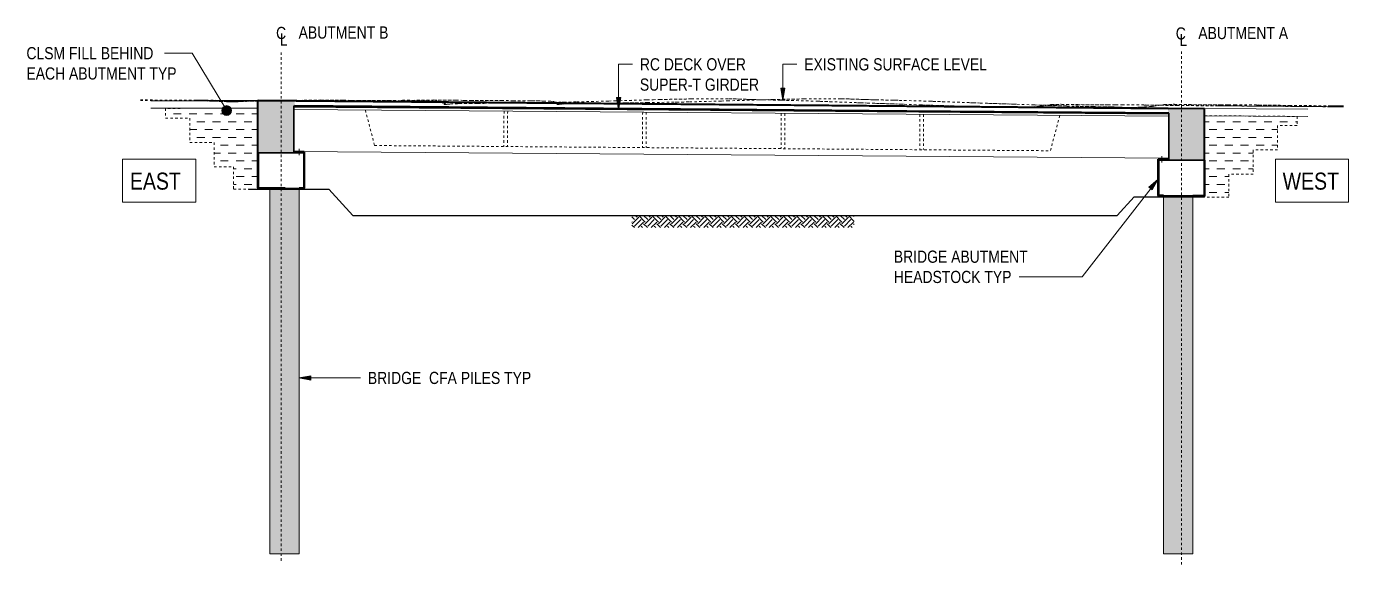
# Model space of a CAD drawing. Header units: metres. Extents: x -1160 to -900, y 3 to 561.
# Drawn here: x -954.5 to -900.1, y 3 to 25.1 of the extents above; entities that cross this region are included whole.
import ezdxf

# ---------------------------------------------------------------- set-up
doc = ezdxf.new("R2010")
doc.units = ezdxf.units.M
for name, pattern in [('Dash - Tight', [0.0045, 0.003, -0.0015]), ('JacobsCenter', [0.015, 0.009, -0.0015, 0.003, -0.0015]), ('JacobsDash', [0.0045, 0.003, -0.0015])]:
    doc.linetypes.add(name, pattern=pattern)
for name, color, linetype, lineweight in [('A-ANNO-NOTE', 7, 'Continuous', 9), ('A-DETL', 7, 'Continuous', 13), ('A-DETL-GENF', 7, 'Continuous', 9), ('A-FLOR', 7, 'Continuous', 40), ('G-ANNO-TEXT', 7, 'Continuous', 9), ('S-BEAM', 7, 'Continuous', 40)]:
    doc.layers.add(name, color=color, linetype=linetype, lineweight=lineweight)
doc.styles.add('Arial Narrow', font='ARIALN.TTF', dxfattribs={"height": 0.5})
doc.styles.add('Arial Narrow_2', font='ARIALN.TTF', dxfattribs={"height": 0.7})
pattern_1 = [(0, (-925.52495, 10.849), (0.32258, 0.32258), [0.32258, -0.32258])]

# ---------------------------------------------------------------- blocks, each defined once
blk = doc.blocks.new('T2DPAA-T2D-PWA-SU-M3D-000101_dwg-40820706-DRG-2873033 - SECTION-STAGE 5')
at = {"color": 9, "linetype": 'Dash - Tight', "lineweight": 18, "true_color": 0xc0c0c0}
for p, q in [((-349.786, 22.044), (-348.498, 22.037)), ((-349.786, 22.042), (-347.745, 22.03)), ((-348.498, 22.037), (-347.111, 22.026)), ((-348.498, 22.037), (-347.745, 22.03)), ((-347.745, 22.03), (-346.835, 22.023)), ((-347.111, 22.026), (-346.841, 22.024)), ((-346.841, 22.024), (-346.815, 22.023)), ((-346.841, 22.024), (-346.835, 22.023)), ((-346.835, 22.023), (-346.746, 22.02)), ((-346.815, 22.023), (-346.679, 22.018)), ((-346.746, 22.02), (-346.231, 21.996)), ((-346.746, 22.02), (-346.679, 22.018)), ((-346.679, 22.018), (-346.177, 21.995)), ((-346.231, 21.996), (-346.116, 21.987)), ((-346.231, 21.996), (-346.177, 21.995)), ((-346.177, 21.995), (-346.065, 21.986)), ((-346.116, 21.987), (-345.95, 21.994)), ((-346.116, 21.987), (-346.049, 21.984)), ((-346.065, 21.986), (-346.049, 21.984)), ((-346.049, 21.984), (-345.888, 21.991)), ((-345.95, 21.994), (-345.483, 22.012)), ((-345.95, 21.994), (-345.863, 21.993)), ((-345.888, 21.991), (-345.863, 21.993)), ((-345.863, 21.993), (-345.416, 22.01)), ((-345.483, 22.012), (-344.95, 22.024)), ((-345.483, 22.012), (-345.416, 22.01)), ((-345.416, 22.01), (-344.95, 22.02)), ((-344.749, 22.028), (-344.386, 22.036)), ((-344.566, 22.028), (-344.366, 22.032)), ((-344.386, 22.036), (-344.007, 22.036)), ((-344.386, 22.036), (-344.366, 22.032)), ((-344.366, 22.032), (-344.003, 22.033)), ((-344.007, 22.036), (-343.748, 22.038)), ((-344.003, 22.033), (-344.007, 22.036)), ((-344.003, 22.033), (-343.756, 22.035)), ((-343.748, 22.038), (-343.756, 22.035)), ((-343.742, 22.037), (-343.756, 22.035)), ((-343.748, 22.038), (-343.646, 22.057)), ((-343.742, 22.037), (-343.645, 22.055)), ((-343.646, 22.057), (-343.235, 22.052)), ((-343.645, 22.055), (-343.646, 22.057)), ((-343.645, 22.055), (-343.256, 22.05)), ((-343.256, 22.05), (-342.446, 22.063)), ((-343.256, 22.05), (-343.235, 22.052)), ((-343.235, 22.052), (-342.381, 22.066)), ((-342.446, 22.063), (-342.335, 22.065)), ((-342.381, 22.066), (-341.436, 22.064)), ((-342.381, 22.066), (-342.335, 22.065)), ((-342.335, 22.065), (-341.444, 22.064)), ((-341.444, 22.064), (-341.132, 22.051)), ((-341.444, 22.064), (-341.436, 22.064)), ((-341.436, 22.064), (-341.106, 22.05)), ((-341.132, 22.051), (-341.088, 22.049)), ((-341.106, 22.05), (-340.85, 22.052)), ((-341.106, 22.05), (-341.088, 22.049)), ((-341.088, 22.049), (-340.842, 22.05)), ((-340.85, 22.052), (-339.584, 22.041)), ((-340.85, 22.052), (-340.813, 22.05)), ((-340.842, 22.05), (-340.813, 22.05)), ((-340.813, 22.05), (-339.602, 22.04)), ((-339.584, 22.041), (-339.602, 22.04)), ((-339.578, 22.04), (-339.602, 22.04)), ((-339.584, 22.041), (-339.384, 22.04)), ((-339.578, 22.04), (-339.387, 22.039)), ((-339.387, 22.039), (-339.384, 22.04)), ((-339.387, 22.039), (-339.124, 22.038)), ((-339.384, 22.04), (-339.107, 22.038)), ((-339.124, 22.038), (-339.091, 22.037)), ((-339.107, 22.038), (-338.37, 22.033)), ((-339.107, 22.038), (-339.091, 22.037)), ((-339.091, 22.037), (-338.4, 22.032)), ((-338.4, 22.032), (-338.301, 22.031)), ((-338.37, 22.033), (-337.845, 22.024)), ((-338.37, 22.033), (-338.301, 22.031)), ((-338.301, 22.031), (-337.856, 22.024)), ((-337.856, 22.024), (-337.607, 22.024)), ((-337.856, 22.024), (-337.845, 22.024)), ((-337.845, 22.024), (-337.551, 22.024)), ((-337.607, 22.024), (-337.543, 22.024)), ((-337.551, 22.024), (-337.347, 21.983)), ((-337.551, 22.024), (-337.543, 22.024)), ((-337.543, 22.024), (-337.432, 22.001)), ((-337.432, 22.001), (-337.426, 21.997)), ((-337.432, 22.001), (-337.347, 21.983)), ((-337.426, 21.997), (-337.3, 21.901)), ((-337.347, 21.983), (-337.336, 21.974)), ((-337.336, 21.974), (-337.283, 21.935)), ((-337.336, 21.974), (-337.3, 21.901)), ((-337.3, 21.901), (-337.291, 21.894)), ((-337.291, 21.894), (-337.283, 21.935)), ((-337.291, 21.894), (-337.276, 21.885)), ((-337.283, 21.935), (-337.2, 21.885)), ((-337.166, 21.892), (-337.276, 21.885)), ((-337.2, 21.885), (-337.276, 21.885)), ((-337.2, 21.885), (-337.039, 21.896)), ((-337.166, 21.892), (-337.036, 21.901)), ((-337.039, 21.896), (-336.741, 21.915)), ((-337.036, 21.901), (-337.039, 21.896)), ((-337.036, 21.901), (-336.794, 21.916)), ((-336.794, 21.916), (-336.743, 21.92)), ((-336.743, 21.92), (-336.668, 21.92)), ((-336.743, 21.92), (-336.697, 21.919)), ((-336.741, 21.915), (-336.697, 21.919)), ((-336.741, 21.915), (-336.702, 21.917)), ((-336.702, 21.917), (-336.68, 21.919)), ((-336.697, 21.919), (-336.702, 21.917)), ((-336.697, 21.919), (-336.668, 21.92)), ((-336.697, 21.919), (-336.68, 21.919)), ((-336.68, 21.919), (-336.252, 21.926)), ((-336.668, 21.92), (-336.225, 21.927)), ((-336.252, 21.926), (-335.916, 21.927)), ((-336.252, 21.926), (-336.225, 21.927)), ((-336.225, 21.927), (-335.9, 21.928)), ((-335.916, 21.927), (-335.661, 21.928)), ((-335.916, 21.927), (-335.9, 21.928)), ((-335.9, 21.928), (-335.652, 21.929)), ((-335.661, 21.928), (-335.38, 21.935)), ((-335.661, 21.928), (-335.652, 21.929)), ((-335.652, 21.929), (-335.38, 21.936)), ((-335.38, 21.936), (-334.506, 21.945)), ((-335.38, 21.935), (-334.479, 21.944)), ((-335.38, 21.936), (-335.38, 21.935)), ((-334.506, 21.945), (-334.435, 21.945)), ((-334.479, 21.944), (-333.58, 21.958)), ((-334.479, 21.944), (-334.435, 21.945)), ((-334.435, 21.945), (-333.58, 21.958)), ((-333.58, 21.958), (-332.438, 21.979)), ((-333.58, 21.958), (-332.38, 21.979)), ((-333.58, 21.958), (-333.58, 21.958)), ((-332.37, 21.98), (-332.438, 21.979)), ((-332.38, 21.979), (-332.438, 21.979)), ((-332.38, 21.979), (-331.846, 21.987)), ((-332.37, 21.98), (-331.846, 21.987)), ((-331.846, 21.987), (-330.532, 22.023)), ((-331.846, 21.987), (-330.558, 22.022)), ((-331.846, 21.987), (-331.846, 21.987)), ((-330.527, 22.023), (-330.558, 22.022)), ((-330.532, 22.023), (-330.558, 22.022)), ((-330.532, 22.023), (-330.284, 22.03)), ((-330.527, 22.023), (-330.284, 22.031)), ((-330.284, 22.03), (-328.957, 22.072)), ((-330.284, 22.031), (-328.984, 22.071)), ((-330.284, 22.031), (-330.284, 22.03)), ((-328.952, 22.072), (-328.984, 22.071)), ((-328.957, 22.072), (-328.984, 22.071)), ((-328.957, 22.072), (-328.707, 22.079)), ((-328.952, 22.072), (-328.707, 22.079)), ((-328.707, 22.079), (-328.45, 22.085)), ((-328.707, 22.079), (-328.445, 22.084)), ((-328.707, 22.079), (-328.707, 22.079)), ((-328.45, 22.085), (-328.417, 22.085)), ((-328.445, 22.084), (-327.129, 22.111)), ((-328.445, 22.084), (-328.417, 22.085)), ((-328.417, 22.085), (-327.129, 22.112)), ((-327.129, 22.112), (-325.607, 22.111)), ((-327.129, 22.112), (-327.129, 22.111)), ((-327.129, 22.111), (-325.574, 22.111)), ((-325.569, 22.111), (-325.607, 22.111)), ((-325.574, 22.111), (-325.607, 22.111)), ((-325.574, 22.111), (-325.424, 22.11)), ((-325.569, 22.111), (-325.423, 22.11)), ((-325.424, 22.11), (-325.41, 22.11)), ((-325.423, 22.11), (-325.424, 22.11)), ((-325.423, 22.11), (-325.409, 22.11)), ((-325.41, 22.11), (-325.371, 22.109)), ((-325.41, 22.11), (-325.405, 22.11)), ((-325.409, 22.11), (-325.405, 22.11)), ((-325.405, 22.11), (-325.368, 22.109)), ((-325.371, 22.109), (-325.312, 22.108)), ((-325.371, 22.109), (-325.358, 22.109)), ((-325.368, 22.109), (-325.358, 22.109)), ((-325.358, 22.109), (-325.301, 22.109)), ((-325.312, 22.108), (-325.206, 22.106)), ((-325.312, 22.108), (-325.285, 22.108)), ((-325.301, 22.109), (-325.285, 22.108)), ((-325.285, 22.108), (-325.184, 22.106)), ((-325.206, 22.106), (-324.984, 22.098)), ((-325.206, 22.106), (-325.155, 22.105)), ((-325.184, 22.106), (-325.155, 22.105)), ((-325.155, 22.105), (-324.949, 22.098)), ((-324.984, 22.098), (-324.159, 22.071)), ((-324.984, 22.098), (-324.882, 22.096)), ((-324.949, 22.098), (-324.882, 22.096)), ((-324.882, 22.096), (-324.183, 22.073)), ((-324.183, 22.073), (-323.518, 22.06)), ((-324.183, 22.073), (-324.159, 22.071)), ((-324.159, 22.071), (-323.373, 22.056)), ((-323.518, 22.06), (-323.401, 22.057)), ((-323.518, 22.06), (-323.373, 22.056)), ((-323.401, 22.057), (-323.214, 22.052)), ((-323.373, 22.056), (-323.235, 22.053)), ((-323.235, 22.053), (-323.021, 22.047)), ((-323.235, 22.053), (-323.214, 22.052)), ((-323.214, 22.052), (-323.021, 22.047)), ((-323.021, 22.047), (-321.967, 22.015)), ((-323.021, 22.047), (-321.857, 22.012)), ((-323.021, 22.047), (-323.021, 22.047)), ((-321.967, 22.015), (-321.823, 22.011)), ((-321.857, 22.012), (-321.438, 21.997)), ((-321.857, 22.012), (-321.823, 22.011)), ((-321.823, 22.011), (-321.437, 21.997)), ((-321.438, 21.997), (-320.199, 21.951)), ((-321.437, 21.997), (-321.438, 21.997)), ((-321.437, 21.997), (-320.299, 21.956)), ((-320.299, 21.956), (-320.162, 21.951)), ((-320.199, 21.951), (-319.894, 21.94)), ((-320.199, 21.951), (-320.162, 21.951)), ((-320.162, 21.951), (-319.894, 21.94)), ((-319.894, 21.94), (-319.626, 21.932)), ((-319.894, 21.94), (-319.589, 21.93)), ((-319.894, 21.94), (-319.894, 21.94)), ((-319.511, 21.928), (-319.626, 21.932)), ((-319.589, 21.93), (-319.626, 21.932)), ((-319.589, 21.93), (-318.382, 21.891)), ((-319.511, 21.928), (-318.382, 21.891)), ((-318.382, 21.891), (-317.745, 21.865)), ((-318.382, 21.891), (-317.701, 21.863)), ((-318.382, 21.891), (-318.382, 21.891)), ((-317.634, 21.862), (-317.745, 21.865)), ((-317.701, 21.863), (-317.745, 21.865)), ((-317.701, 21.863), (-316.329, 21.819)), ((-317.634, 21.862), (-316.329, 21.82)), ((-316.329, 21.82), (-315.962, 21.808)), ((-316.329, 21.82), (-316.329, 21.819)), ((-316.329, 21.819), (-315.943, 21.806)), ((-315.962, 21.808), (-315.778, 21.807)), ((-315.962, 21.808), (-315.943, 21.806)), ((-315.943, 21.806), (-315.749, 21.805)), ((-315.778, 21.807), (-315.559, 21.799)), ((-315.778, 21.807), (-315.749, 21.805)), ((-315.749, 21.805), (-315.519, 21.797)), ((-315.559, 21.799), (-315.267, 21.794)), ((-315.559, 21.799), (-315.519, 21.797)), ((-315.519, 21.797), (-315.212, 21.792)), ((-315.267, 21.794), (-314.836, 21.788)), ((-315.267, 21.794), (-315.212, 21.792)), ((-315.212, 21.792), (-314.76, 21.785)), ((-314.836, 21.788), (-314.634, 21.784)), ((-314.836, 21.788), (-314.76, 21.785)), ((-314.76, 21.785), (-314.547, 21.781)), ((-314.634, 21.784), (-314.516, 21.781)), ((-314.492, 21.782), (-314.547, 21.781)), ((-314.547, 21.781), (-314.516, 21.781)), ((-314.516, 21.781), (-314.469, 21.782)), ((-314.492, 21.782), (-314.433, 21.783)), ((-314.412, 21.778), (-314.492, 21.782)), ((-314.433, 21.783), (-314.469, 21.782)), ((-314.433, 21.783), (-314.387, 21.78)), ((-314.412, 21.778), (-314.387, 21.78)), ((-314.412, 21.778), (-314.295, 21.769)), ((-314.387, 21.78), (-314.318, 21.775)), ((-314.318, 21.775), (-314.231, 21.769)), ((-314.295, 21.769), (-314.221, 21.769)), ((-314.295, 21.769), (-314.231, 21.769)), ((-314.231, 21.769), (-314.215, 21.769)), ((-314.221, 21.769), (-314.161, 21.766)), ((-314.221, 21.769), (-314.215, 21.769)), ((-314.215, 21.769), (-314.201, 21.768)), ((-314.201, 21.768), (-314.159, 21.768)), ((-314.201, 21.768), (-314.161, 21.766)), ((-314.161, 21.766), (-313.978, 21.763)), ((-314.159, 21.768), (-313.968, 21.764)), ((-313.978, 21.763), (-313.968, 21.764)), ((-313.978, 21.763), (-313.758, 21.751)), ((-313.968, 21.764), (-313.789, 21.754)), ((-313.688, 21.749), (-313.789, 21.754)), ((-313.632, 21.752), (-313.758, 21.751)), ((-313.688, 21.749), (-313.758, 21.751)), ((-313.609, 21.75), (-313.688, 21.749)), ((-313.632, 21.752), (-313.629, 21.752)), ((-313.632, 21.752), (-313.622, 21.752)), ((-313.629, 21.752), (-313.622, 21.752)), ((-313.622, 21.752), (-313.629, 21.752)), ((-313.622, 21.752), (-313.618, 21.753)), ((-313.622, 21.752), (-313.618, 21.753)), ((-313.622, 21.752), (-313.604, 21.75)), ((-313.622, 21.752), (-313.622, 21.752)), ((-313.622, 21.752), (-313.553, 21.752)), ((-313.618, 21.753), (-313.258, 21.776)), ((-313.609, 21.75), (-313.604, 21.75)), ((-313.604, 21.75), (-313.553, 21.752)), ((-313.553, 21.752), (-313.545, 21.752)), ((-313.545, 21.752), (-313.26, 21.77)), ((-313.26, 21.77), (-313.157, 21.778)), ((-313.26, 21.77), (-313.258, 21.776)), ((-313.258, 21.776), (-313.127, 21.785)), ((-313.157, 21.778), (-312.978, 21.791)), ((-313.157, 21.778), (-313.127, 21.785)), ((-313.127, 21.785), (-312.9, 21.801)), ((-312.9, 21.801), (-312.978, 21.791)), ((-312.903, 21.796), (-312.978, 21.791)), ((-312.903, 21.796), (-312.78, 21.804)), ((-312.9, 21.801), (-312.761, 21.811)), ((-312.78, 21.804), (-312.563, 21.843)), ((-312.78, 21.804), (-312.761, 21.811)), ((-312.761, 21.811), (-312.517, 21.854)), ((-312.563, 21.843), (-312.517, 21.854)), ((-312.563, 21.843), (-312.539, 21.848)), ((-312.539, 21.848), (-312.483, 21.859)), ((-312.517, 21.854), (-312.49, 21.86)), ((-312.49, 21.86), (-312.36, 21.878)), ((-312.49, 21.86), (-312.483, 21.859)), ((-312.483, 21.859), (-312.363, 21.876)), ((-312.363, 21.876), (-312.36, 21.878)), ((-312.363, 21.876), (-312.362, 21.876)), ((-312.362, 21.876), (-312.336, 21.876)), ((-312.36, 21.878), (-312.359, 21.878)), ((-312.359, 21.878), (-312.358, 21.878)), ((-312.359, 21.878), (-312.336, 21.876)), ((-312.358, 21.878), (-311.926, 21.889)), ((-312.358, 21.878), (-312.309, 21.876)), ((-312.336, 21.876), (-312.334, 21.876)), ((-312.334, 21.876), (-312.309, 21.876)), ((-312.309, 21.876), (-311.902, 21.887)), ((-311.926, 21.889), (-311.328, 21.875)), ((-311.926, 21.889), (-311.902, 21.887)), ((-311.902, 21.887), (-311.34, 21.873)), ((-311.34, 21.873), (-311.268, 21.872)), ((-311.328, 21.875), (-309.957, 21.87)), ((-311.328, 21.875), (-311.268, 21.872)), ((-311.268, 21.872), (-309.993, 21.867)), ((-309.957, 21.87), (-309.993, 21.867)), ((-309.961, 21.867), (-309.993, 21.867)), ((-309.718, 21.87), (-309.961, 21.867)), ((-309.696, 21.873), (-309.957, 21.87)), ((-309.696, 21.873), (-309.718, 21.87)), ((-309.689, 21.87), (-309.718, 21.87)), ((-309.696, 21.873), (-309.428, 21.871)), ((-309.689, 21.87), (-309.434, 21.868)), ((-309.434, 21.868), (-309.428, 21.871)), ((-309.434, 21.868), (-308.519, 21.86)), ((-309.428, 21.871), (-308.464, 21.862)), ((-308.519, 21.86), (-308.413, 21.859)), ((-308.464, 21.862), (-307.171, 21.84)), ((-308.464, 21.862), (-308.413, 21.859)), ((-308.413, 21.859), (-307.187, 21.838)), ((-307.187, 21.838), (-307.171, 21.84)), ((-307.187, 21.838), (-305.498, 21.827)), ((-307.171, 21.84), (-305.391, 21.828)), ((-305.498, 21.827), (-305.302, 21.825)), ((-305.391, 21.828), (-301.877, 21.801)), ((-305.391, 21.828), (-305.302, 21.825)), ((-305.302, 21.825), (-301.968, 21.799)), ((-301.968, 21.799), (-301.877, 21.801)), ((-301.968, 21.799), (-300.33, 21.783)), ((-301.877, 21.801), (-300.33, 21.785))]:
    blk.add_line(p, q, dxfattribs=at)
blk = doc.blocks.new('T2DPAA-T2D-PWA-SU-M3D-000100_SurveySurface_rvt-3-DRG-2873033 - SECTION-STAGE 5')
at = {"color": 9, "linetype": 'Dash - Tight', "lineweight": 18, "true_color": 0xc0c0c0}
blk.add_blockref('T2DPAA-T2D-PWA-SU-M3D-000101_dwg-40820706-DRG-2873033 - SECTION-STAGE 5', (0, 0), dxfattribs=at)
blk = doc.blocks.new('T2DPAA-T2D-PWA-SU-M3D-000101_dwg-V2-DRG-2873033 - SECTION-STAGE 5')
at = {"color": 9, "linetype": 'Dash - Tight', "lineweight": 18, "true_color": 0xc0c0c0}
for p, q in [((-349.786, 22.069), (-347.493, 22.057)), ((-349.786, 22.068), (-343.115, 22.03)), ((-349.786, 22.068), (-347.493, 22.057)), ((-347.493, 22.057), (-343.869, 22.037)), ((-343.869, 22.037), (-342.474, 22.026)), ((-343.869, 22.037), (-343.115, 22.03)), ((-343.115, 22.03), (-342.2, 22.023)), ((-342.474, 22.026), (-342.206, 22.024)), ((-342.206, 22.024), (-342.18, 22.023)), ((-342.206, 22.024), (-342.2, 22.023)), ((-342.2, 22.023), (-342.11, 22.02)), ((-342.18, 22.023), (-342.043, 22.018)), ((-342.11, 22.02), (-341.595, 21.996)), ((-342.11, 22.02), (-342.043, 22.018)), ((-342.043, 22.018), (-341.541, 21.995)), ((-341.595, 21.996), (-341.481, 21.987)), ((-341.595, 21.996), (-341.541, 21.995)), ((-341.541, 21.995), (-341.43, 21.986)), ((-341.481, 21.987), (-341.315, 21.994)), ((-341.481, 21.987), (-341.413, 21.984)), ((-341.43, 21.986), (-341.413, 21.984)), ((-341.413, 21.984), (-341.253, 21.991)), ((-341.315, 21.994), (-340.847, 22.012)), ((-341.315, 21.994), (-341.227, 21.993)), ((-341.253, 21.991), (-341.227, 21.993)), ((-341.227, 21.993), (-340.78, 22.01)), ((-340.847, 22.012), (-339.751, 22.036)), ((-340.847, 22.012), (-340.78, 22.01)), ((-340.78, 22.01), (-339.731, 22.032)), ((-339.751, 22.036), (-339.372, 22.036)), ((-339.751, 22.036), (-339.731, 22.032)), ((-339.731, 22.032), (-339.368, 22.033)), ((-339.372, 22.036), (-339.113, 22.038)), ((-339.368, 22.033), (-339.372, 22.036)), ((-339.368, 22.033), (-339.121, 22.035)), ((-339.113, 22.038), (-339.121, 22.035)), ((-339.107, 22.037), (-339.121, 22.035)), ((-339.113, 22.038), (-339.011, 22.057)), ((-339.107, 22.037), (-339.01, 22.055)), ((-339.011, 22.057), (-338.6, 22.052)), ((-339.01, 22.055), (-339.011, 22.057)), ((-339.01, 22.055), (-338.621, 22.05)), ((-338.621, 22.05), (-337.811, 22.063)), ((-338.621, 22.05), (-338.6, 22.052)), ((-338.6, 22.052), (-337.745, 22.066)), ((-337.811, 22.063), (-337.7, 22.065)), ((-337.745, 22.066), (-336.801, 22.064)), ((-337.745, 22.066), (-337.7, 22.065)), ((-337.7, 22.065), (-336.81, 22.064)), ((-336.81, 22.064), (-336.497, 22.051)), ((-336.81, 22.064), (-336.801, 22.064)), ((-336.801, 22.064), (-336.47, 22.05)), ((-336.497, 22.051), (-336.453, 22.049)), ((-336.47, 22.05), (-336.215, 22.052)), ((-336.47, 22.05), (-336.453, 22.049)), ((-336.453, 22.049), (-336.207, 22.05)), ((-336.215, 22.052), (-334.949, 22.041)), ((-336.215, 22.052), (-336.178, 22.05)), ((-336.207, 22.05), (-336.178, 22.05)), ((-336.178, 22.05), (-334.967, 22.04)), ((-334.949, 22.041), (-334.967, 22.04)), ((-334.943, 22.04), (-334.967, 22.04)), ((-334.949, 22.041), (-334.749, 22.04)), ((-334.943, 22.04), (-334.752, 22.039)), ((-334.752, 22.039), (-334.749, 22.04)), ((-334.752, 22.039), (-334.489, 22.038)), ((-334.749, 22.04), (-334.472, 22.038)), ((-334.489, 22.038), (-334.456, 22.037)), ((-334.472, 22.038), (-333.734, 22.033)), ((-334.472, 22.038), (-334.456, 22.037)), ((-334.456, 22.037), (-333.765, 22.032)), ((-333.765, 22.032), (-333.666, 22.031)), ((-333.734, 22.033), (-333.21, 22.024)), ((-333.734, 22.033), (-333.666, 22.031)), ((-333.666, 22.031), (-333.221, 22.024)), ((-333.221, 22.024), (-332.972, 22.024)), ((-333.221, 22.024), (-333.21, 22.024)), ((-333.21, 22.024), (-332.916, 22.024)), ((-332.972, 22.024), (-332.908, 22.024)), ((-332.916, 22.024), (-332.712, 21.983)), ((-332.916, 22.024), (-332.908, 22.024)), ((-332.908, 22.024), (-332.797, 22.002)), ((-332.797, 22.002), (-332.791, 21.997)), ((-332.797, 22.002), (-332.712, 21.983)), ((-332.791, 21.997), (-332.665, 21.9)), ((-332.712, 21.983), (-332.701, 21.974)), ((-332.701, 21.974), (-332.648, 21.935)), ((-332.701, 21.974), (-332.665, 21.9)), ((-332.665, 21.9), (-332.656, 21.893)), ((-332.656, 21.893), (-332.648, 21.935)), ((-332.656, 21.893), (-332.642, 21.885)), ((-332.648, 21.935), (-332.566, 21.885)), ((-332.531, 21.892), (-332.642, 21.885)), ((-332.566, 21.885), (-332.642, 21.885)), ((-332.566, 21.885), (-332.404, 21.896)), ((-332.531, 21.892), (-332.401, 21.901)), ((-332.404, 21.896), (-332.105, 21.915)), ((-332.401, 21.901), (-332.404, 21.896)), ((-332.401, 21.901), (-332.158, 21.917)), ((-332.158, 21.917), (-332.108, 21.92)), ((-332.108, 21.92), (-332.033, 21.92)), ((-332.108, 21.92), (-332.062, 21.919)), ((-332.105, 21.915), (-332.062, 21.919)), ((-332.105, 21.915), (-332.067, 21.918)), ((-332.067, 21.918), (-332.045, 21.919)), ((-332.062, 21.919), (-332.067, 21.918)), ((-332.062, 21.919), (-332.033, 21.92)), ((-332.062, 21.919), (-332.045, 21.919)), ((-332.045, 21.919), (-331.617, 21.926)), ((-332.033, 21.92), (-331.59, 21.927)), ((-331.617, 21.926), (-331.281, 21.927)), ((-331.617, 21.926), (-331.59, 21.927)), ((-331.59, 21.927), (-331.265, 21.928)), ((-331.281, 21.927), (-331.026, 21.928)), ((-331.281, 21.927), (-331.265, 21.928)), ((-331.265, 21.928), (-331.017, 21.929)), ((-331.026, 21.928), (-330.745, 21.935)), ((-331.026, 21.928), (-331.017, 21.929)), ((-331.017, 21.929), (-330.745, 21.936)), ((-330.745, 21.936), (-329.871, 21.945)), ((-330.745, 21.935), (-329.843, 21.944)), ((-330.745, 21.936), (-330.745, 21.935)), ((-329.871, 21.945), (-329.8, 21.945)), ((-329.843, 21.944), (-328.945, 21.958)), ((-329.843, 21.944), (-329.8, 21.945)), ((-329.8, 21.945), (-328.945, 21.958)), ((-328.945, 21.958), (-327.804, 21.979)), ((-328.945, 21.958), (-327.746, 21.979)), ((-328.945, 21.958), (-328.945, 21.958)), ((-327.735, 21.98), (-327.804, 21.979)), ((-327.746, 21.979), (-327.804, 21.979)), ((-327.746, 21.979), (-327.211, 21.987)), ((-327.735, 21.98), (-327.211, 21.987)), ((-327.211, 21.987), (-325.897, 22.023)), ((-327.211, 21.987), (-325.924, 22.022)), ((-327.211, 21.987), (-327.211, 21.987)), ((-325.892, 22.023), (-325.924, 22.022)), ((-325.897, 22.023), (-325.924, 22.022)), ((-325.897, 22.023), (-325.649, 22.03)), ((-325.892, 22.023), (-325.649, 22.031)), ((-325.649, 22.03), (-324.322, 22.072)), ((-325.649, 22.031), (-324.349, 22.071)), ((-325.649, 22.031), (-325.649, 22.03)), ((-324.317, 22.072), (-324.349, 22.071)), ((-324.322, 22.072), (-324.349, 22.071)), ((-324.322, 22.072), (-324.072, 22.079)), ((-324.317, 22.072), (-324.072, 22.079)), ((-324.072, 22.079), (-323.815, 22.085)), ((-324.072, 22.079), (-323.81, 22.084)), ((-324.072, 22.079), (-324.072, 22.079)), ((-323.815, 22.085), (-323.781, 22.085)), ((-323.81, 22.084), (-322.494, 22.111)), ((-323.81, 22.084), (-323.781, 22.085)), ((-323.781, 22.085), (-322.494, 22.112)), ((-322.494, 22.112), (-320.972, 22.111)), ((-322.494, 22.112), (-322.494, 22.111)), ((-322.494, 22.111), (-320.939, 22.111)), ((-320.934, 22.111), (-320.972, 22.111)), ((-320.939, 22.111), (-320.972, 22.111)), ((-320.939, 22.111), (-320.789, 22.11)), ((-320.934, 22.111), (-320.788, 22.11)), ((-320.789, 22.11), (-320.775, 22.11)), ((-320.788, 22.11), (-320.789, 22.11)), ((-320.788, 22.11), (-320.774, 22.11)), ((-320.775, 22.11), (-320.736, 22.109)), ((-320.775, 22.11), (-320.77, 22.11)), ((-320.774, 22.11), (-320.77, 22.11)), ((-320.77, 22.11), (-320.733, 22.109)), ((-320.736, 22.109), (-320.677, 22.108)), ((-320.736, 22.109), (-320.722, 22.109)), ((-320.733, 22.109), (-320.722, 22.109)), ((-320.722, 22.109), (-320.666, 22.109)), ((-320.677, 22.108), (-320.571, 22.106)), ((-320.677, 22.108), (-320.65, 22.108)), ((-320.666, 22.109), (-320.65, 22.108)), ((-320.65, 22.108), (-320.549, 22.106)), ((-320.571, 22.106), (-320.349, 22.098)), ((-320.571, 22.106), (-320.52, 22.105)), ((-320.549, 22.106), (-320.52, 22.105)), ((-320.52, 22.105), (-320.314, 22.098)), ((-320.349, 22.098), (-319.524, 22.071)), ((-320.349, 22.098), (-320.246, 22.096)), ((-320.314, 22.098), (-320.246, 22.096)), ((-320.246, 22.096), (-319.548, 22.073)), ((-319.548, 22.073), (-318.884, 22.06)), ((-319.548, 22.073), (-319.524, 22.071)), ((-319.524, 22.071), (-318.739, 22.056)), ((-318.884, 22.06), (-318.766, 22.057)), ((-318.884, 22.06), (-318.739, 22.056)), ((-318.766, 22.057), (-318.579, 22.052)), ((-318.739, 22.056), (-318.6, 22.053)), ((-318.6, 22.053), (-318.386, 22.047)), ((-318.6, 22.053), (-318.579, 22.052)), ((-318.579, 22.052), (-318.386, 22.047)), ((-318.386, 22.047), (-317.332, 22.015)), ((-318.386, 22.047), (-317.221, 22.012)), ((-318.386, 22.047), (-318.386, 22.047)), ((-317.332, 22.015), (-317.187, 22.011)), ((-317.221, 22.012), (-316.803, 21.997)), ((-317.221, 22.012), (-317.187, 22.011)), ((-317.187, 22.011), (-316.802, 21.997)), ((-316.803, 21.997), (-315.564, 21.951)), ((-316.802, 21.997), (-316.803, 21.997)), ((-316.802, 21.997), (-315.664, 21.956)), ((-315.664, 21.956), (-315.527, 21.951)), ((-315.564, 21.951), (-315.259, 21.94)), ((-315.564, 21.951), (-315.527, 21.951)), ((-315.527, 21.951), (-315.259, 21.94)), ((-315.259, 21.94), (-314.991, 21.932)), ((-315.259, 21.94), (-314.954, 21.93)), ((-315.259, 21.94), (-315.259, 21.94)), ((-314.877, 21.928), (-314.991, 21.932)), ((-314.954, 21.93), (-314.991, 21.932)), ((-314.954, 21.93), (-313.747, 21.891)), ((-314.877, 21.928), (-313.747, 21.891)), ((-313.747, 21.891), (-313.11, 21.865)), ((-313.747, 21.891), (-313.067, 21.863)), ((-313.747, 21.891), (-313.747, 21.891)), ((-313, 21.862), (-313.11, 21.865)), ((-313.067, 21.863), (-313.11, 21.865)), ((-313.067, 21.863), (-311.694, 21.819)), ((-313, 21.862), (-311.694, 21.82)), ((-311.694, 21.82), (-311.327, 21.808)), ((-311.694, 21.82), (-311.694, 21.819)), ((-311.694, 21.819), (-311.308, 21.806)), ((-311.327, 21.808), (-311.143, 21.807)), ((-311.327, 21.808), (-311.308, 21.806)), ((-311.308, 21.806), (-311.115, 21.805)), ((-311.143, 21.807), (-310.924, 21.799)), ((-311.143, 21.807), (-311.115, 21.805)), ((-311.115, 21.805), (-310.884, 21.797)), ((-310.924, 21.799), (-310.632, 21.794)), ((-310.924, 21.799), (-310.884, 21.797)), ((-310.884, 21.797), (-310.577, 21.792)), ((-310.632, 21.794), (-310.202, 21.788)), ((-310.632, 21.794), (-310.577, 21.792)), ((-310.577, 21.792), (-310.125, 21.785)), ((-310.202, 21.788), (-309.999, 21.784)), ((-310.202, 21.788), (-310.125, 21.785)), ((-310.125, 21.785), (-309.912, 21.781)), ((-309.999, 21.784), (-309.881, 21.781)), ((-309.857, 21.782), (-309.912, 21.781)), ((-309.912, 21.781), (-309.881, 21.781)), ((-309.881, 21.781), (-309.833, 21.782)), ((-309.857, 21.782), (-309.798, 21.783)), ((-309.777, 21.778), (-309.857, 21.782)), ((-309.798, 21.783), (-309.833, 21.782)), ((-309.798, 21.783), (-309.752, 21.78)), ((-309.777, 21.778), (-309.752, 21.78)), ((-309.777, 21.778), (-309.659, 21.769)), ((-309.752, 21.78), (-309.683, 21.775)), ((-309.683, 21.775), (-309.596, 21.769)), ((-309.659, 21.769), (-309.586, 21.769)), ((-309.659, 21.769), (-309.596, 21.769)), ((-309.596, 21.769), (-309.58, 21.769)), ((-309.586, 21.769), (-309.526, 21.766)), ((-309.586, 21.769), (-309.58, 21.769)), ((-309.58, 21.769), (-309.566, 21.768)), ((-309.566, 21.768), (-309.525, 21.768)), ((-309.566, 21.768), (-309.526, 21.766)), ((-309.526, 21.766), (-309.343, 21.763)), ((-309.525, 21.768), (-309.333, 21.764)), ((-309.343, 21.763), (-309.333, 21.764)), ((-309.343, 21.763), (-309.123, 21.751)), ((-309.333, 21.764), (-309.153, 21.754)), ((-309.053, 21.749), (-309.153, 21.754)), ((-308.996, 21.752), (-309.123, 21.751)), ((-309.053, 21.749), (-309.123, 21.751)), ((-308.973, 21.749), (-309.053, 21.749)), ((-308.996, 21.752), (-308.993, 21.752)), ((-308.996, 21.752), (-308.987, 21.752)), ((-308.993, 21.752), (-308.987, 21.752)), ((-308.987, 21.752), (-308.993, 21.752)), ((-308.987, 21.752), (-308.984, 21.753)), ((-308.987, 21.752), (-308.984, 21.753)), ((-308.987, 21.752), (-308.969, 21.75)), ((-308.987, 21.752), (-308.987, 21.752)), ((-308.987, 21.752), (-308.918, 21.752)), ((-308.984, 21.753), (-308.623, 21.776)), ((-308.973, 21.749), (-308.969, 21.75)), ((-308.969, 21.75), (-308.918, 21.752)), ((-308.918, 21.752), (-308.91, 21.752)), ((-308.91, 21.752), (-308.625, 21.77)), ((-308.625, 21.77), (-308.522, 21.778)), ((-308.625, 21.77), (-308.623, 21.776)), ((-308.623, 21.776), (-308.493, 21.785)), ((-308.522, 21.778), (-308.343, 21.79)), ((-308.522, 21.778), (-308.493, 21.785)), ((-308.493, 21.785), (-308.266, 21.801)), ((-308.266, 21.801), (-308.343, 21.79)), ((-308.269, 21.796), (-308.343, 21.79)), ((-308.269, 21.796), (-308.145, 21.804)), ((-308.266, 21.801), (-308.126, 21.811)), ((-308.145, 21.804), (-307.928, 21.842)), ((-308.145, 21.804), (-308.126, 21.811)), ((-308.126, 21.811), (-307.882, 21.854)), ((-307.928, 21.842), (-307.882, 21.854)), ((-307.928, 21.842), (-307.904, 21.848)), ((-307.904, 21.848), (-307.848, 21.859)), ((-307.882, 21.854), (-307.855, 21.86)), ((-307.855, 21.86), (-307.725, 21.878)), ((-307.855, 21.86), (-307.848, 21.859)), ((-307.848, 21.859), (-307.728, 21.876)), ((-307.728, 21.876), (-307.725, 21.878)), ((-307.728, 21.876), (-307.727, 21.876)), ((-307.727, 21.876), (-307.7, 21.876)), ((-307.725, 21.878), (-307.724, 21.878)), ((-307.724, 21.878), (-307.722, 21.878)), ((-307.724, 21.878), (-307.7, 21.876)), ((-307.722, 21.878), (-307.291, 21.889)), ((-307.722, 21.878), (-307.674, 21.876)), ((-307.7, 21.876), (-307.699, 21.876)), ((-307.699, 21.876), (-307.674, 21.876)), ((-307.674, 21.876), (-307.267, 21.887)), ((-307.291, 21.889), (-306.693, 21.875)), ((-307.291, 21.889), (-307.267, 21.887)), ((-307.267, 21.887), (-306.704, 21.873)), ((-306.704, 21.873), (-306.633, 21.872)), ((-306.693, 21.875), (-305.322, 21.87)), ((-306.693, 21.875), (-306.633, 21.872)), ((-306.633, 21.872), (-305.359, 21.867)), ((-305.322, 21.87), (-305.359, 21.867)), ((-305.326, 21.867), (-305.359, 21.867)), ((-305.083, 21.87), (-305.326, 21.867)), ((-305.062, 21.873), (-305.322, 21.87)), ((-305.062, 21.873), (-305.083, 21.87)), ((-305.054, 21.87), (-305.083, 21.87)), ((-305.062, 21.873), (-304.794, 21.871)), ((-305.054, 21.87), (-304.799, 21.868)), ((-304.799, 21.868), (-304.794, 21.871)), ((-304.799, 21.868), (-303.884, 21.86)), ((-304.794, 21.871), (-303.828, 21.862)), ((-303.884, 21.86), (-303.778, 21.859)), ((-303.828, 21.862), (-302.536, 21.84)), ((-303.828, 21.862), (-303.778, 21.859)), ((-303.778, 21.859), (-302.552, 21.838)), ((-302.552, 21.838), (-302.536, 21.84)), ((-302.552, 21.838), (-300.862, 21.827)), ((-302.536, 21.84), (-300.755, 21.828)), ((-300.862, 21.827), (-300.666, 21.825)), ((-300.755, 21.828), (-300.33, 21.825)), ((-300.755, 21.828), (-300.666, 21.825)), ((-300.666, 21.825), (-300.33, 21.823))]:
    blk.add_line(p, q, dxfattribs=at)
blk = doc.blocks.new('T2DPAA-T2D-PWA-SU-M3D-000100_SurveySurface_rvt-4-DRG-2873033 - SECTION-STAGE 5')
at = {"color": 9, "linetype": 'Dash - Tight', "lineweight": 18, "true_color": 0xc0c0c0}
blk.add_blockref('T2DPAA-T2D-PWA-SU-M3D-000101_dwg-V2-DRG-2873033 - SECTION-STAGE 5', (0, 0), dxfattribs=at)
blk = doc.blocks.new('CS_Annot_Centreline Symbol1 - CS_Annot_Centreline Symbol-5070896-DRG-2873033 - SECTION-STAGE 5')
at = {"layer": 'A-ANNO-NOTE', "char_height": 0.5, "attachment_point": 1, "style": 'Arial Narrow'}
for s, insert, width in [('C  ', (-344.206, 25.073), 0.88186), ('L', (-344.05, 24.806), 0.38481)]:
    blk.add_mtext(s, dxfattribs=dict(at, insert=insert, width=width))

msp = doc.modelspace()

# ---------------------------------------------------------------- hatches: boundary and pattern name
at = {"layer": 'A-DETL-GENF', "true_color": 0xffffff}
for points in [[(-943.525, 19.898), (-943.477, 19.9), (-943.477, 21.828), (-943.447, 21.829), (-943.447, 22.028), (-944.95, 22.028), (-944.95, 19.898), (-944.943, 19.898)], [(-906.033, 19.591), (-906.033, 21.721), (-907.535, 21.719), (-907.535, 21.521), (-907.505, 21.521), (-907.504, 19.591), (-907.166, 19.591)], [(-943.482, 3.409), (-943.263, 3.409), (-943.263, 18.444), (-944.463, 18.444), (-944.463, 3.409)], [(-906.518, 3.409), (-906.518, 18.139), (-907.718, 18.139), (-907.718, 3.409), (-907.494, 3.409)]]:
    msp.add_hatch(color=7, dxfattribs=at).paths.add_polyline_path(points)
at = {"layer": 'A-DETL-GENF'}
h = msp.add_hatch(dxfattribs=at)
h.set_pattern_fill('FP_4', color=256, style=0, pattern_type=2)
h.set_pattern_definition(pattern_1)
h.paths.add_polyline_path([(-945.95, 18.394), (-944.95, 18.395), (-944.952, 21.73), (-948.75, 21.722), (-948.75, 21.318), (-947.75, 21.318), (-947.75, 20.318), (-946.75, 20.318), (-946.75, 19.318), (-945.95, 19.318), (-945.95, 18.44)])
h = msp.add_hatch(dxfattribs=at)
h.set_pattern_fill('FP_4', color=256, style=0, pattern_type=2)
h.set_pattern_definition(pattern_1)
h.paths.add_polyline_path([(-906.033, 18.069), (-905.033, 18.069), (-905.033, 19.012), (-904.033, 19.012), (-904.033, 20.012), (-903.033, 20.012), (-903.033, 21.012), (-902.233, 21.012), (-902.233, 21.391), (-906.033, 21.421), (-906.033, 18.088)])
at = {"layer": 'A-DETL-GENF', "true_color": 0xffffff}
h = msp.add_hatch(color=7, dxfattribs=at)
h.paths.add_polyline_path([(-944.95, 18.395), (-944.463, 18.395), (-944.463, 18.444), (-944.463, 18.445), (-944.95, 18.447), (-944.95, 18.395)])
h.paths.add_polyline_path([(-943.263, 18.395), (-943.045, 18.395), (-943.045, 18.44), (-943.263, 18.44)])
h = msp.add_hatch(color=7, dxfattribs=at)
h.paths.add_polyline_path([(-906.518, 18.088), (-906.033, 18.089), (-906.033, 18.127), (-906.518, 18.127)])
h.paths.add_polyline_path([(-907.718, 18.088), (-907.718, 18.134), (-907.937, 18.134), (-907.937, 18.088), (-907.93, 18.088)])
at = {"layer": 'A-DETL-GENF'}
h = msp.add_hatch(dxfattribs=at)
h.set_pattern_fill('FP_3', color=256, style=0, pattern_type=2)
h.set_pattern_definition([(315, (-925.52495, 10.849), (0.538815, 0), [0.381, -0.381]), (315, (-925.42395, 10.951), (0.538815, 0), [0.381, -0.381]), (315, (-925.32295, 11.052), (0.538815, 0), [0.381, -0.381]), (45, (-925.25595, 11.052), (0, 0.538815), [0.381, -0.381]), (45, (-925.15495, 10.951), (0, 0.538815), [0.381, -0.381]), (45, (-925.05395, 10.849), (0, 0.538815), [0.381, -0.381])])
h.paths.add_polyline_path([(-929.577, 16.822), (-920.435, 16.822), (-920.435, 17.322), (-929.577, 17.322)])
at = {"layer": 'G-ANNO-TEXT'}
for points in [[(-923.372, 22.051), (-923.284, 22.551), (-923.46, 22.551)], [(-930.126, 21.666), (-930.038, 22.166), (-930.214, 22.166)], [(-907.949, 18.817), (-908.325, 18.475), (-908.185, 18.367)], [(-943.277, 10.637), (-942.777, 10.548), (-942.777, 10.725)]]:
    msp.add_hatch(color=256, dxfattribs=at).paths.add_polyline_path(points)
h = msp.add_hatch(color=256, dxfattribs=at)
edge = h.paths.add_edge_path()
edge.add_arc((-946.233, 21.633), 0.2, 0, 360)
at = {"layer": 'S-BEAM', "lineweight": 5, "true_color": 0xc0c0c0}
for points in [[(-944.943, 18.447), (-944.943, 19.898), (-944.95, 19.898), (-944.95, 18.448)], [(-943.045, 19.94), (-943.054, 19.941), (-943.477, 19.942)], [(-907.93, 18.134), (-907.93, 19.635), (-907.938, 19.635), (-907.938, 18.135)], [(-907.505, 19.633), (-907.505, 19.634), (-907.93, 19.635)]]:
    msp.add_hatch(color=9, dxfattribs=at).paths.add_polyline_path(points)

# ---------------------------------------------------------------- linework, layer by layer
at = {"layer": 'A-DETL', "linetype": 'JacobsCenter', "lineweight": 15}
for p, q in [((-943.998, 3.122), (-943.998, 24.122)), ((-906.985, 2.962), (-906.985, 24.122))]:
    msp.add_line(p, q, dxfattribs=at)
at = {"layer": 'A-DETL', "color": 8, "lineweight": 15, "true_color": 0x808080}
for p, q in [((-944.95, 22.028), (-949.35, 22.028)), ((-944.95, 21.728), (-949.35, 21.728)), ((-906.033, 21.721), (-901.787, 21.687)), ((-906.033, 21.421), (-901.787, 21.387))]:
    msp.add_line(p, q, dxfattribs=at)
at = {"layer": 'A-DETL', "lineweight": 35}
for p, q in [((-943.447, 22.028), (-944.95, 22.028)), ((-944.95, 22.028), (-944.95, 19.898)), ((-943.477, 19.898), (-943.477, 21.828)), ((-907.535, 21.721), (-906.033, 21.721)), ((-907.505, 21.521), (-907.535, 21.521)), ((-907.505, 19.591), (-907.505, 21.521)), ((-906.033, 21.721), (-906.033, 19.591)), ((-944.95, 19.9), (-944.95, 18.395)), ((-944.95, 19.898), (-943.477, 19.898)), ((-943.045, 19.9), (-943.477, 19.9)), ((-943.045, 18.395), (-943.045, 19.9)), ((-907.937, 18.088), (-907.937, 19.593)), ((-907.937, 19.593), (-907.505, 19.593)), ((-906.033, 19.591), (-907.505, 19.591)), ((-906.032, 19.593), (-906.032, 18.088)), ((-944.95, 18.395), (-943.045, 18.395)), ((-906.032, 18.088), (-907.937, 18.088))]:
    msp.add_line(p, q, dxfattribs=at)
at = {"layer": 'A-DETL', "lineweight": 18}
for p, q in [((-943.477, 21.828), (-943.447, 21.828)), ((-943.459, 21.766), (-943.473, 19.951)), ((-943.459, 21.766), (-907.52, 21.488)), ((-943.46, 21.676), (-907.52, 21.398)), ((-907.52, 21.488), (-907.518, 19.673)), ((-943.473, 19.951), (-907.518, 19.673))]:
    msp.add_line(p, q, dxfattribs=at)
at = {"layer": 'A-DETL', "linetype": 'JacobsDash', "lineweight": 15}
for p, q in [((-944.95, 21.73), (-948.75, 21.722)), ((-948.75, 21.722), (-948.75, 21.318)), ((-948.75, 21.318), (-947.75, 21.318)), ((-947.75, 21.318), (-947.75, 20.318)), ((-906.033, 21.421), (-902.233, 21.391)), ((-902.233, 21.391), (-902.233, 21.012)), ((-902.233, 21.012), (-903.033, 21.012)), ((-903.033, 21.012), (-903.033, 20.012)), ((-947.75, 20.318), (-946.75, 20.318)), ((-946.75, 20.318), (-946.75, 19.318)), ((-903.033, 20.012), (-904.033, 20.012)), ((-904.033, 20.012), (-904.033, 19.012)), ((-946.75, 19.318), (-945.95, 19.318)), ((-945.95, 19.318), (-945.95, 18.394)), ((-904.033, 19.012), (-905.033, 19.012)), ((-905.033, 19.012), (-905.033, 18.069)), ((-945.95, 18.394), (-944.95, 18.394)), ((-905.033, 18.069), (-906.033, 18.069))]:
    msp.add_line(p, q, dxfattribs=at)
at = {"layer": 'A-DETL', "linetype": 'JacobsDash', "lineweight": 18}
for p, q in [((-940.536, 21.653), (-940.158, 20.194)), ((-934.835, 21.609), (-934.846, 20.153)), ((-934.685, 21.608), (-934.696, 20.152)), ((-929.135, 21.565), (-929.146, 20.109)), ((-928.985, 21.564), (-928.996, 20.108)), ((-923.435, 21.521), (-923.447, 20.065)), ((-923.285, 21.52), (-923.297, 20.064)), ((-917.736, 21.477), (-917.747, 20.021)), ((-917.586, 21.476), (-917.597, 20.02)), ((-911.985, 21.432), (-912.373, 19.979)), ((-940.158, 20.194), (-912.373, 19.979))]:
    msp.add_line(p, q, dxfattribs=at)
at = {"layer": 'A-DETL', "lineweight": 9}
for p, q in [((-944.95, 18.394), (-944.95, 19.898)), ((-906.033, 18.069), (-906.033, 19.591))]:
    msp.add_line(p, q, dxfattribs=at)
at = {"layer": 'A-DETL'}
for p, q in [((-943.318, 19.948), (-943.318, 19.898)), ((-943.193, 19.948), (-943.318, 19.948)), ((-943.318, 19.898), (-943.193, 19.898)), ((-943.193, 19.898), (-943.193, 19.948)), ((-907.854, 19.645), (-907.854, 19.595)), ((-907.729, 19.645), (-907.854, 19.645)), ((-907.854, 19.595), (-907.729, 19.595)), ((-907.729, 19.595), (-907.729, 19.645))]:
    msp.add_line(p, q, dxfattribs=at)
at = {"layer": 'A-DETL', "linetype": 'JacobsCenter'}
for p, q in [((-943.255, 20.058), (-943.255, 19.798)), ((-907.792, 19.755), (-907.792, 19.495))]:
    msp.add_line(p, q, dxfattribs=at)
at = {"layer": 'A-DETL', "lineweight": 25}
for p, q in [((-945.337, 18.394), (-942.044, 18.394)), ((-941.045, 17.322), (-942.044, 18.394)), ((-909.633, 17.322), (-908.923, 18.084)), ((-908.923, 18.084), (-906.437, 18.084)), ((-941.045, 17.322), (-909.633, 17.322))]:
    msp.add_line(p, q, dxfattribs=at)
at = {"layer": 'A-DETL', "lineweight": 15}
for p, q in [((-943.263, 18.444), (-944.463, 18.444)), ((-944.463, 18.444), (-944.463, 3.409)), ((-943.263, 3.409), (-943.263, 18.444)), ((-906.518, 18.139), (-907.718, 18.139)), ((-907.718, 18.139), (-907.718, 3.409)), ((-906.518, 3.409), (-906.518, 18.139)), ((-944.463, 3.409), (-943.263, 3.409)), ((-907.718, 3.409), (-906.518, 3.409))]:
    msp.add_line(p, q, dxfattribs=at)
at = {"layer": 'A-FLOR'}
for p, q in [((-944.952, 22.043), (-925.984, 21.88)), ((-944.952, 21.843), (-944.952, 22.043)), ((-944.943, 22.042), (-944.952, 22.043)), ((-944.943, 22.042), (-944.943, 22.028)), ((-926.153, 21.88), (-944.943, 22.042)), ((-925.984, 21.68), (-943.447, 21.83)), ((-943.447, 21.829), (-926.153, 21.68)), ((-918.375, 21.813), (-926.153, 21.88)), ((-925.984, 21.88), (-918.275, 21.813)), ((-907.535, 21.718), (-918.375, 21.813)), ((-918.275, 21.813), (-907.535, 21.719)), ((-926.153, 21.68), (-918.375, 21.613)), ((-918.275, 21.613), (-925.984, 21.68)), ((-918.375, 21.613), (-907.505, 21.518)), ((-907.505, 21.519), (-918.275, 21.613)), ((-906.033, 21.505), (-906.033, 21.705))]:
    msp.add_line(p, q, dxfattribs=at)
at = {"layer": 'A-FLOR', "lineweight": 15}
for p, q in [((-925.984, 21.88), (-926.153, 21.88)), ((-918.375, 21.813), (-918.275, 21.813)), ((-926.153, 21.68), (-925.984, 21.68)), ((-918.275, 21.613), (-918.375, 21.613))]:
    msp.add_line(p, q, dxfattribs=at)
at = {"layer": 'G-ANNO-TEXT'}
for p, q in [((-947.765, 23.991), (-948.798, 23.991)), ((-947.653, 23.991), (-947.765, 23.991)), ((-946.233, 21.633), (-947.653, 23.991)), ((-930.126, 23.533), (-929.55, 23.533)), ((-930.126, 21.666), (-930.126, 23.533)), ((-923.372, 23.533), (-922.792, 23.533)), ((-923.372, 22.051), (-923.372, 23.533)), ((-923.284, 22.551), (-923.46, 22.551)), ((-923.46, 22.551), (-923.372, 22.051)), ((-923.372, 22.051), (-923.284, 22.551)), ((-930.038, 22.166), (-930.214, 22.166)), ((-930.214, 22.166), (-930.126, 21.666)), ((-930.126, 21.666), (-930.038, 22.166)), ((-907.949, 18.817), (-911.061, 14.79)), ((-907.949, 18.817), (-908.325, 18.475)), ((-908.185, 18.367), (-907.949, 18.817)), ((-908.325, 18.475), (-908.185, 18.367)), ((-911.635, 14.79), (-913.654, 14.79)), ((-911.061, 14.79), (-911.635, 14.79)), ((-942.777, 10.725), (-943.277, 10.637)), ((-943.277, 10.637), (-942.777, 10.548)), ((-943.277, 10.637), (-940.733, 10.637)), ((-942.777, 10.548), (-942.777, 10.725))]:
    msp.add_line(p, q, dxfattribs=at)
at = {"layer": 'G-ANNO-TEXT', "lineweight": 18, "flags": 128}
for points in [[(-950.515, 19.632), (-947.506, 19.632), (-947.506, 17.868), (-950.515, 17.868)], [(-903.125, 19.632), (-900.116, 19.632), (-900.116, 17.868), (-903.125, 17.868)]]:
    msp.add_lwpolyline(points, close=True, dxfattribs=at)
at = {"layer": 'G-ANNO-TEXT'}
msp.add_circle((-946.233, 21.633), 0.2, dxfattribs=at)
at = {"layer": 'S-BEAM'}
for p, q in [((-944.952, 18.448), (-944.952, 21.839)), ((-906.033, 18.127), (-906.033, 21.518)), ((-944.943, 19.898), (-944.943, 18.447)), ((-943.477, 19.943), (-943.054, 19.941)), ((-943.045, 19.94), (-943.477, 19.942)), ((-943.054, 19.941), (-943.054, 18.441)), ((-943.054, 19.941), (-943.045, 19.94)), ((-943.045, 18.44), (-943.045, 19.94)), ((-907.938, 18.135), (-907.938, 19.636)), ((-907.938, 19.636), (-907.505, 19.634)), ((-907.938, 19.636), (-907.93, 19.635)), ((-907.505, 19.633), (-907.93, 19.635)), ((-907.93, 19.635), (-907.93, 18.134)), ((-906.041, 19.591), (-906.041, 18.128)), ((-943.839, 18.444), (-944.952, 18.448)), ((-944.952, 18.448), (-944.943, 18.447)), ((-944.943, 18.447), (-944.113, 18.444)), ((-943.054, 18.441), (-943.263, 18.442)), ((-943.263, 18.441), (-943.045, 18.44)), ((-943.045, 18.44), (-943.054, 18.441)), ((-907.718, 18.135), (-907.938, 18.135)), ((-907.93, 18.134), (-907.938, 18.135)), ((-907.93, 18.134), (-907.718, 18.134)), ((-906.041, 18.128), (-906.518, 18.13)), ((-906.518, 18.129), (-906.033, 18.127)), ((-906.033, 18.127), (-906.041, 18.128))]:
    msp.add_line(p, q, dxfattribs=at)

# ---------------------------------------------------------------- block references
at = {"lineweight": 5}
for name in ['T2DPAA-T2D-PWA-SU-M3D-000100_SurveySurface_rvt-3-DRG-2873033 - SECTION-STAGE 5', 'T2DPAA-T2D-PWA-SU-M3D-000100_SurveySurface_rvt-4-DRG-2873033 - SECTION-STAGE 5']:
    msp.add_blockref(name, (-600, 0), dxfattribs=at)
at = {"layer": 'A-ANNO-NOTE'}
for p in [(-600, 0), (-563.014, -0.02)]:
    msp.add_blockref('CS_Annot_Centreline Symbol1 - CS_Annot_Centreline Symbol-5070896-DRG-2873033 - SECTION-STAGE 5', p, dxfattribs=at)

# ---------------------------------------------------------------- texts
at = {"layer": 'A-ANNO-NOTE', "char_height": 0.5, "attachment_point": 1, "style": 'Arial Narrow', "bg_fill": 3, "box_fill_scale": 1, "bg_fill_color": 256, "bg_fill_true_color": 13158600, "bg_fill_transparency": 0}
for s, insert in [('ABUTMENT B', (-943.279, 25.091)), ('ABUTMENT A', (-906.293, 25.071))]:
    msp.add_mtext(s, dxfattribs=dict(at, insert=insert))
at = {"layer": 'G-ANNO-TEXT', "char_height": 0.5, "attachment_point": 1, "style": 'Arial Narrow', "bg_fill": 3, "box_fill_scale": 1, "bg_fill_color": 256, "bg_fill_true_color": 13158600, "bg_fill_transparency": 0}
for s, insert in [('CLSM FILL BEHIND ', (-954.469, 24.241)), ('EACH ABUTMENT TYP', (-954.469, 23.408)), ('RC DECK OVER', (-929.25, 23.783)), ('EXISTING SURFACE LEVEL', (-922.492, 23.783)), ('SUPER-T GIRDER', (-929.25, 22.949)), ('BRIDGE ABUTMENT ', (-918.809, 15.873)), ('HEADSTOCK TYP', (-918.809, 15.04)), ('BRIDGE  CFA PILES TYP', (-940.433, 10.887))]:
    msp.add_mtext(s, dxfattribs=dict(at, insert=insert))

# ---------------------------------------------------------------- next in the draw order: texts
at = {"layer": 'G-ANNO-TEXT', "lineweight": 18, "char_height": 0.7, "attachment_point": 1, "style": 'Arial Narrow_2', "bg_fill": 3, "box_fill_scale": 1, "bg_fill_color": 256, "bg_fill_true_color": 13158600, "bg_fill_transparency": 0}
for s, insert in [('EAST', (-950.215, 19.08)), ('WEST', (-902.825, 19.08))]:
    msp.add_mtext(s, dxfattribs=dict(at, insert=insert))

doc.saveas('drawing.dxf')
